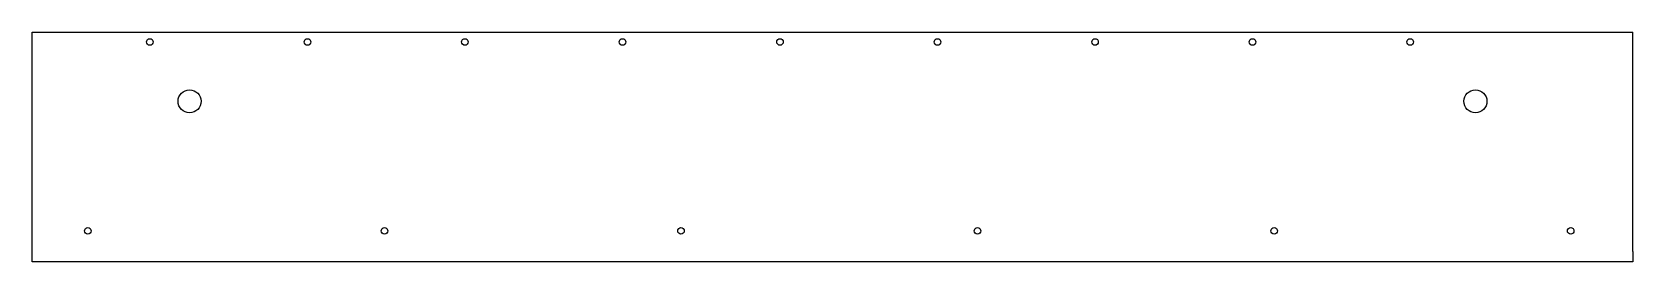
# Model space of a CAD drawing. Extents: x 0 to 61, y 0 to 8.8.
import ezdxf

# ---------------------------------------------------------------- set-up
doc = ezdxf.new("R2010")
doc.units = 0
doc.header["$LTSCALE"] = 1.21
doc.layers.get('0').update_dxf_attribs({"linetype": 'CONTINUOUS'})
doc.layers.add('DTM_AXES', color=7, linetype='CONTINUOUS')
doc.layers.add('DTM_SURFS', color=7, linetype='CONTINUOUS')

msp = doc.modelspace()

# ---------------------------------------------------------------- linework, layer by layer
at = {"color": 3, "linetype": 'CONTINUOUS'}
for p, q in [((0, 0.473), (0, 1.843)), ((60.98, 0.473), (60.98, 1.843)), ((0, 0), (0, 0.399)), ((60.98, 0), (0, 0)), ((60.98, 0.399), (60.98, 0))]:
    msp.add_line(p, q, dxfattribs=at)
at = {"layer": 'DTM_AXES', "color": 3, "linetype": 'CONTINUOUS'}
for p, q in [((0, 3.639), (0, 3.713)), ((60.98, 3.639), (60.98, 3.713)), ((0, 2.306), (0, 2.38)), ((0, 1.843), (0, 1.917)), ((60.98, 2.306), (60.98, 2.38)), ((60.98, 1.843), (60.98, 1.917)), ((0, 0.399), (0, 0.473)), ((60.98, 0.399), (60.98, 0.473))]:
    msp.add_line(p, q, dxfattribs=at)
for centre, radius in [((4.49, 8.383), 0.125), ((10.49, 8.383), 0.125), ((16.49, 8.383), 0.125), ((22.49, 8.383), 0.125), ((28.49, 8.383), 0.125), ((34.49, 8.383), 0.125), ((40.49, 8.383), 0.125), ((46.49, 8.383), 0.125), ((52.49, 8.383), 0.125), ((6, 6.123), 0.438), ((54.98, 6.123), 0.438), ((2.127, 1.183), 0.125), ((13.423, 1.183), 0.125), ((24.719, 1.183), 0.125), ((36.015, 1.183), 0.125), ((47.311, 1.183), 0.125), ((58.607, 1.183), 0.125)]:
    msp.add_circle(centre, radius, dxfattribs=at)
at = {"layer": 'DTM_SURFS', "color": 3, "linetype": 'CONTINUOUS'}
for p, q in [((0, 3.713), (0, 8.763)), ((0, 8.763), (60.98, 8.763)), ((60.98, 3.713), (60.98, 8.763)), ((0, 2.38), (0, 3.639)), ((60.98, 2.38), (60.98, 3.639)), ((0, 1.917), (0, 2.306)), ((60.98, 1.917), (60.98, 2.306))]:
    msp.add_line(p, q, dxfattribs=at)

doc.saveas('drawing.dxf')
